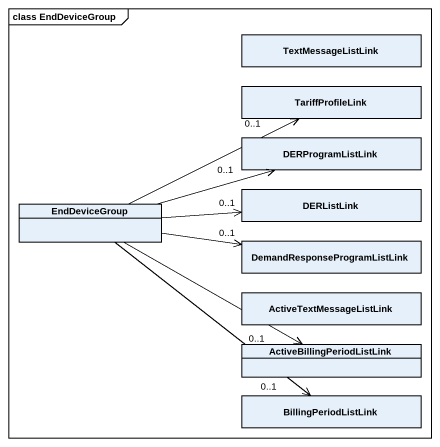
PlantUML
@startuml
mainframe class EndDeviceGroup
hide circle
hide empty members
class TextMessageListLink
class TariffProfileLink
class DERProgramListLink
class DERListLink
class EndDeviceGroup
class "DemandResponseProgramListLink" as DemandResponseProgramListLin
class ActiveTextMessageListLink
class ActiveBillingPeriodListLink
class BillingPeriodListLink
EndDeviceGroup -right-> "0..1" TariffProfileLink
EndDeviceGroup -right-> "0..1" DERProgramListLink
EndDeviceGroup -right-> "0..1" DERListLink
EndDeviceGroup -right-> "0..1" DemandResponseProgramListLin
EndDeviceGroup -right-> "0..1" ActiveBillingPeriodListLink
EndDeviceGroup --> "0..1" BillingPeriodListLink
@enduml
